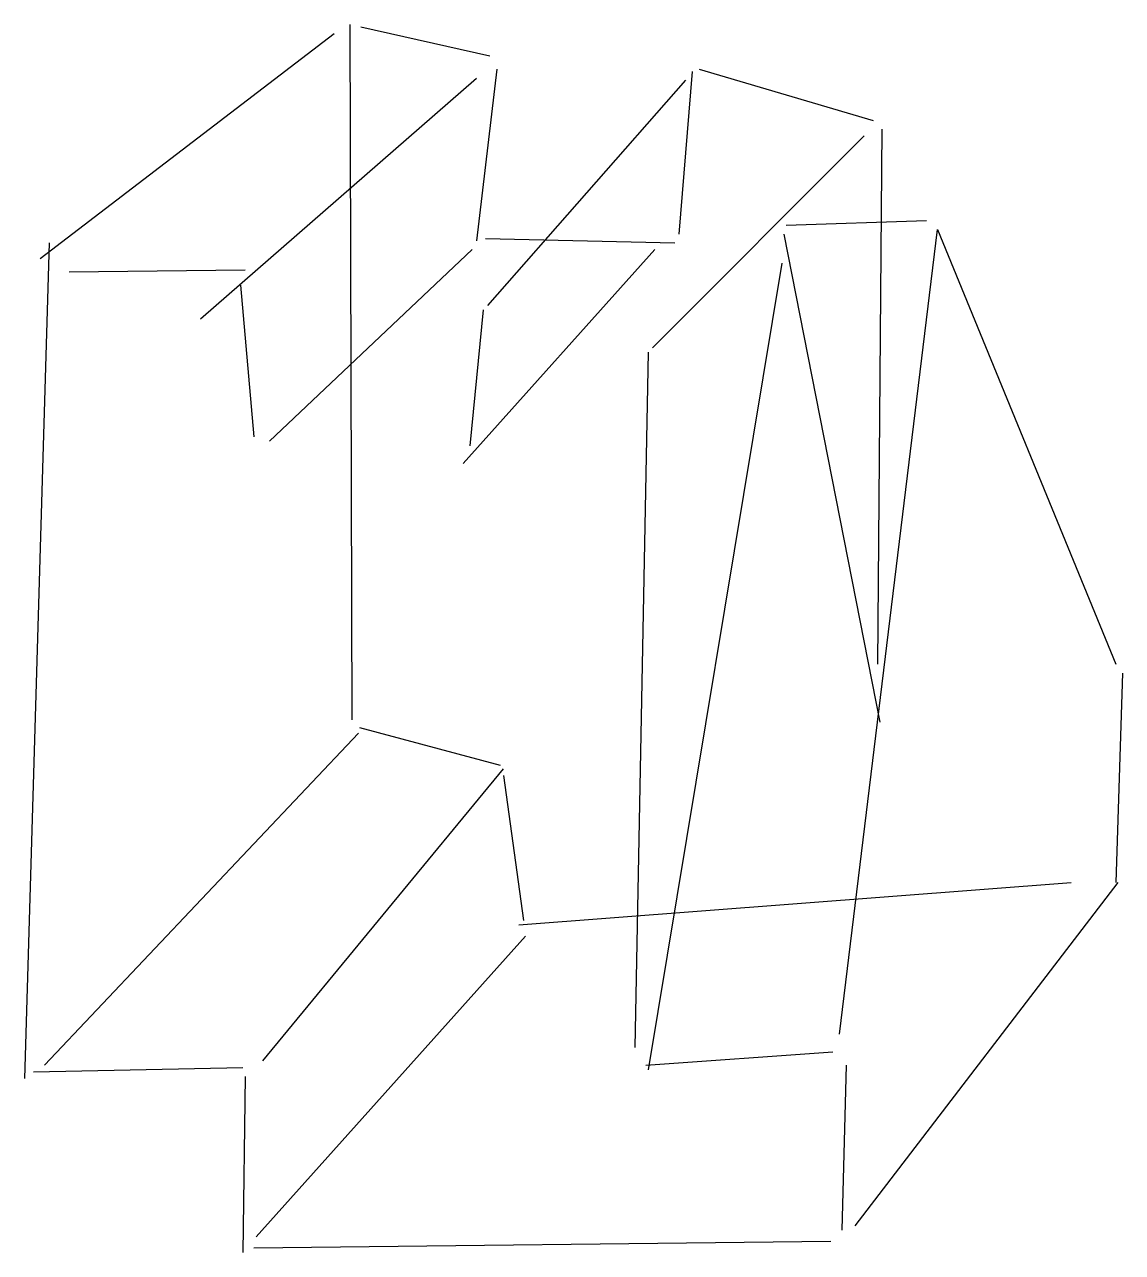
# Model space of a CAD drawing. Header units: metres. Extents: x -128 to 142, y -150 to 151.
import ezdxf

# ---------------------------------------------------------------- set-up
doc = ezdxf.new("R2010")
doc.units = ezdxf.units.M

msp = doc.modelspace()

# ---------------------------------------------------------------- linework, layer by layer
at = {"color": 0, "linetype": 'CONTINUOUS'}
for p, q in [((-47.821372, 150.842271), (-47.274842, -19.675079)), ((-123.789038, 93.456625), (-51.647082, 148.656151)), ((-45.088722, 150.295741), (-13.389984, 143.190852)), ((-11.750394, 139.911672), (-16.669164, 97.828864)), ((33.065063, 99.468454), (36.344243, 139.365142)), ((37.983833, 139.911672), (80.61317, 127.341483)), ((-84.43888, 78.700315), (-16.669164, 137.725552)), ((-13.936514, 81.979495), (34.704653, 137.179022)), ((26.506703, 71.595426), (78.42705, 123.515773)), ((82.79929, 125.155363), (81.70623, -6.01183)), ((59.298502, 101.654574), (93.72989, 102.747634)), ((58.751972, 99.468454), (82.25276, -20.221609)), ((72.415221, -96.735804), (96.462539, 100.561514)), ((96.462539, 100.561514), (140.184937, -6.01183)), ((-121.602918, 97.282334), (-127.614748, -107.666404)), ((-14.483044, 98.375394), (31.972003, 97.282334)), ((-67.496451, 48.641167), (-17.762224, 95.642744)), ((-19.948344, 43.175868), (27.053233, 95.642744)), ((-116.684148, 90.177445), (-73.508281, 90.723975)), ((58.205442, 92.363565), (25.413644, -105.480284)), ((-74.601341, 86.898265), (-71.322161, 49.734227)), ((-15.029574, 80.886435), (-18.308754, 47.548107)), ((25.413644, 70.502366), (22.134464, -100.014984)), ((141.824527, -8.19795), (140.184937, -59.571767)), ((-122.695978, -104.387224), (-45.635252, -22.954259)), ((-45.4281, -21.583526), (-10.917377, -30.786386)), ((-69.136041, -103.294164), (-10.110804, -31.698738)), ((-10.110804, -33.338328), (-5.192035, -68.862776)), ((-6.285095, -69.955836), (129.254338, -59.571767)), ((76.240931, -143.737382), (140.731467, -59.571767)), ((-70.775631, -146.470032), (-4.645505, -72.688486)), ((24.867114, -104.387224), (70.775631, -101.108044)), ((-125.428628, -106.026814), (-74.054811, -104.933754)), ((74.054811, -104.387224), (72.961751, -144.830442)), ((-73.508281, -107.119874), (-74.054811, -150.295741)), ((-71.322161, -149.202681), (70.229101, -147.563091))]:
    msp.add_line(p, q, dxfattribs=at)

doc.saveas('drawing.dxf')
